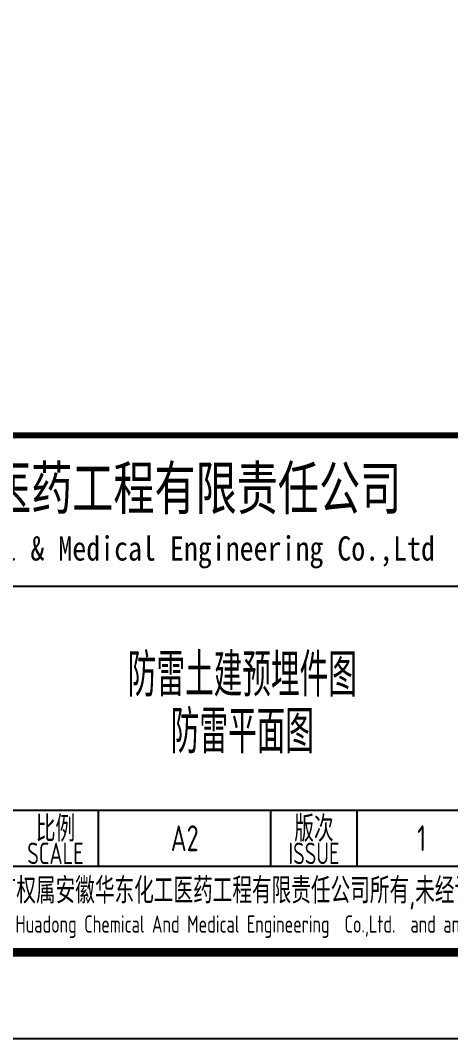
# Model space of a CAD drawing. Extents: x 5600590 to 5949977, y -428435 to -354779.
# Drawn here: x 5845697 to 5850691, y -412848 to -401031 of the extents above; entities that cross this region are included whole.
import ezdxf
from ezdxf.enums import TextEntityAlignment as Align

# ---------------------------------------------------------------- set-up
doc = ezdxf.new("R2010")
doc.units = 0
doc.header["$LTSCALE"] = 1000
doc.header["$MEASUREMENT"] = 0
doc.layers.get('0').update_dxf_attribs({"linetype": 'CONTINUOUS'})
doc.layers.add('PUB_TITLE', color=4, linetype='CONTINUOUS')
doc.styles.add('AHD', font='sceie.shx', dxfattribs={"width": 0.7, "bigfont": 'sceic.shx'})
doc.styles.add('ECEC_TQ_S', font='')
doc.styles.get('ECEC_TQ_S').set_extended_font_data('SimSun')

msp = doc.modelspace()

# ---------------------------------------------------------------- linework, layer by layer
for p, q in [((5840104.6, -407597.7), (5858104.6, -407597.7)), ((5840104.6, -410197.7), (5858104.6, -410197.7)), ((5846604.6, -410847.7), (5846604.6, -410197.7)), ((5848604.6, -410847.7), (5848604.6, -410197.7)), ((5849604.6, -410847.7), (5849604.6, -410197.7)), ((5840104.6, -410847.7), (5858104.6, -410847.7)), ((5840104.6, -411847.7), (5858104.6, -411847.7))]:
    msp.add_line(p, q)
msp.add_lwpolyline([(5858104.6, -405847.7, 70, 70, 0), (5840104.6, -405847.7, 70, 70, 0), (5840104.6, -411847.7, 0, 0, 0)], format="xyseb")
at = {"layer": 'PUB_TITLE', "color": 4}
msp.add_lwpolyline([(5799704.6, -412847.7), (5859104.6, -412847.7), (5859104.6, -370847.7), (5799704.6, -370847.7)], close=True, dxfattribs=at)
at = {"layer": 'PUB_TITLE', "color": 4, "const_width": 100}
msp.add_lwpolyline([(5802204.6, -411847.7), (5858104.6, -411847.7), (5858104.6, -371847.7), (5802204.6, -371847.7)], close=True, dxfattribs=at)

# ---------------------------------------------------------------- texts
for s, height, style, width, p in [('安徽华东化工医药工程有限责任公司', 500, 'ECEC_TQ_S', 0.7, (5846299.5, -406447.7)), ('安徽华东化工医药工程有限责任公司', 500, 'ECEC_TQ_S', 0.7, (5846299.5, -406447.7)), ('Anhui Huadong Chemical & Medical Engineering Co.,Ltd', 280, 'ECEC_TQ_S', 0.85, (5846299.5, -407197.7)), ('Anhui Huadong Chemical & Medical Engineering Co.,Ltd', 280, 'ECEC_TQ_S', 0.85, (5846299.5, -407197.7)), ('防雷土建预埋件图', 500, 'AHD', 0.7, (5848273.4, -408602.3)), ('防雷平面图', 500, 'AHD', 0.7, (5848273.4, -409261.1)), ('比例', 300, 'AHD', 0.8, (5846104.6, -410397.7)), ('比例', 300, 'AHD', 0.8, (5846104.6, -410397.7)), ('版次', 300, 'AHD', 0.8, (5849104.6, -410397.7)), ('版次', 300, 'AHD', 0.8, (5849104.6, -410397.7)), ('SCALE', 250, 'AHD', 0.8, (5846104.6, -410697.7)), ('SCALE', 250, 'AHD', 0.8, (5846104.6, -410697.7)), ('ISSUE', 250, 'AHD', 0.8, (5849104.6, -410697.7)), ('ISSUE', 250, 'AHD', 0.8, (5849104.6, -410697.7)), ('本文件专有权属安徽华东化工医药工程有限责任公司所有,未经许可不得复制或转让给第三方', 300, 'AHD', 0.8, (5849104.6, -411147.7)), ('本文件专有权属安徽华东化工医药工程有限责任公司所有,未经许可不得复制或转让给第三方', 300, 'AHD', 0.8, (5849104.6, -411147.7)), ('The proprietary right of this document belongs to Anhui Huadong Chemical And Medical Engineering  Co.,Ltd.  and any replication or transfer to the 3rd. side is forbidden without its permission. ', 200, 'AHD', 0.8, (5849104.6, -411547.7)), ('The proprietary right of this document belongs to Anhui Huadong Chemical And Medical Engineering  Co.,Ltd.  and any replication or transfer to the 3rd. side is forbidden without its permission. ', 200, 'AHD', 0.8, (5849104.6, -411547.7))]:
    msp.add_text(s, height=height, dxfattribs=dict(style=style, width=width)).set_placement(p, align=Align.MIDDLE)
at = {"style": 'AHD', "width": 0.8}
for tag, text, p in [('A2', '1:100', (5847604.6, -410522.7)), ('1', '0', (5850354.6, -410522.7))]:
    msp.add_attdef(tag, text=text, height=300, dxfattribs=at).set_placement(p, align=Align.MIDDLE)

doc.saveas('drawing.dxf')
